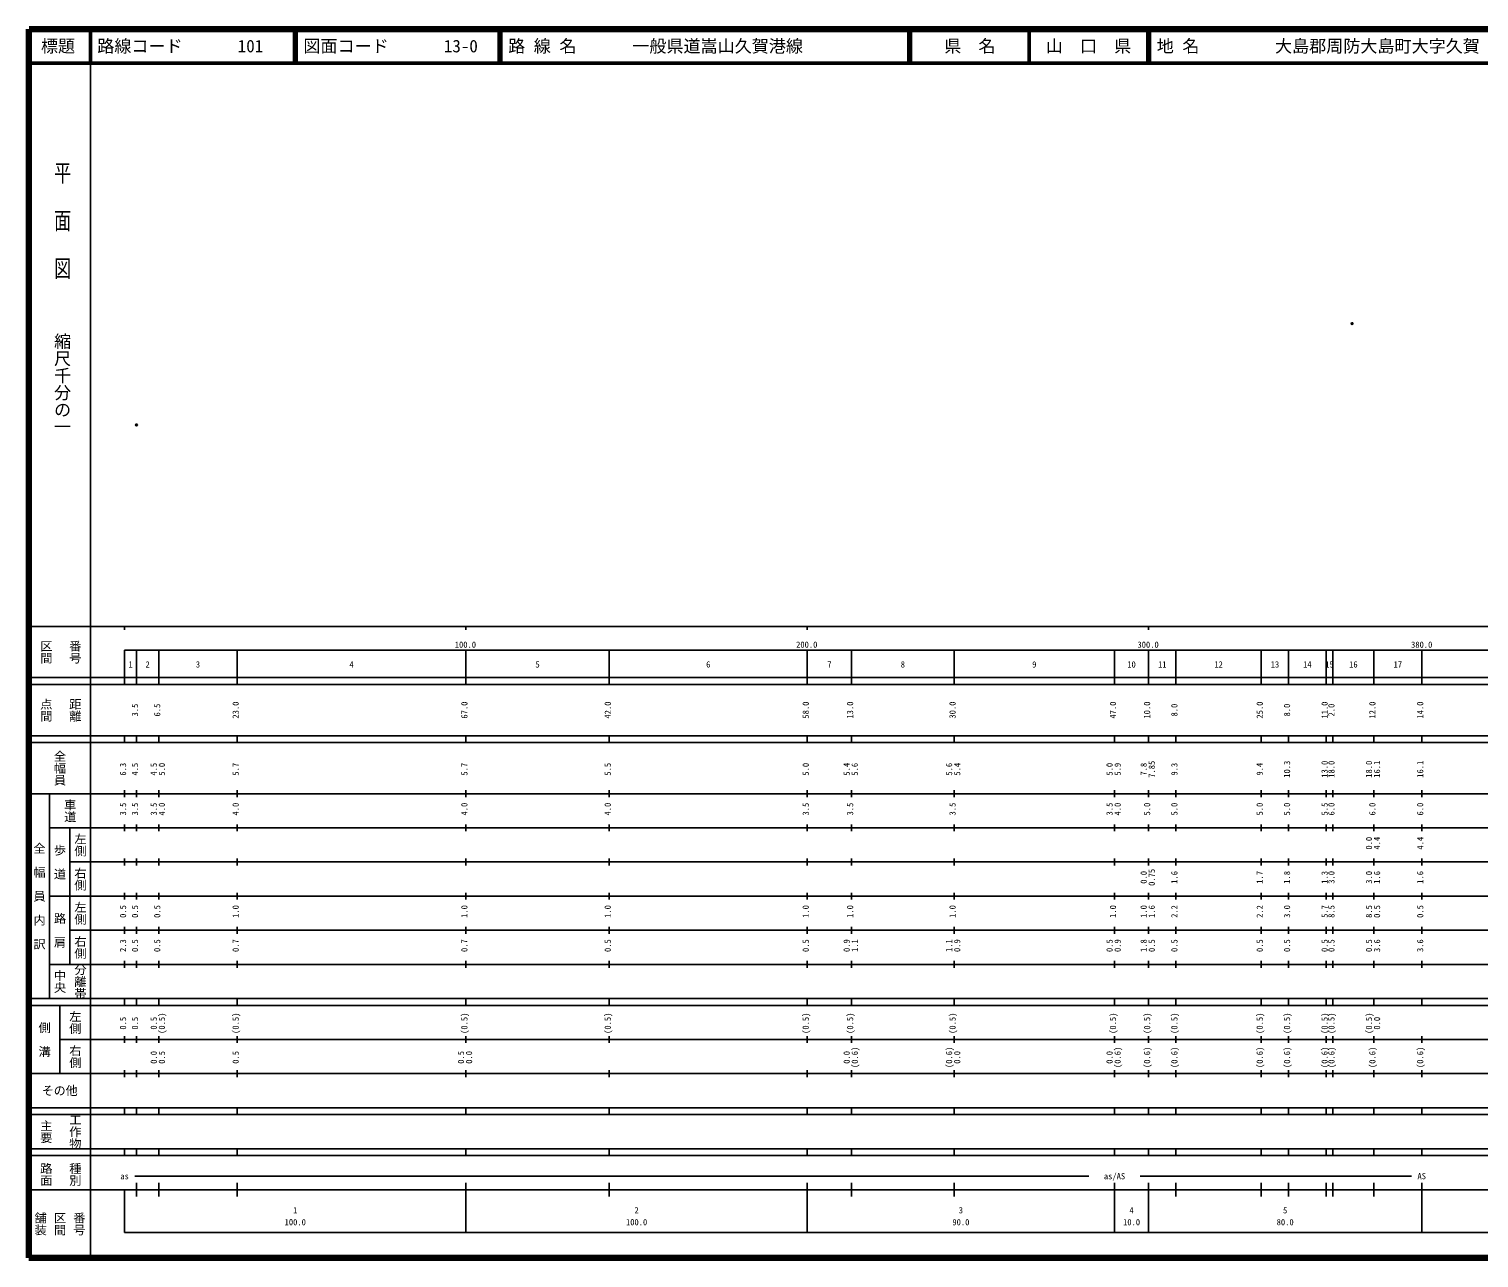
# Model space of a CAD drawing. Units: millimetres on the paper. Extents: x 40 to 680, y 20 to 380.
# Drawn here: x 40 to 464.8, y 20 to 380 of the extents above; entities that cross this region are included whole.
import ezdxf
from ezdxf.enums import TextEntityAlignment as Align

# ---------------------------------------------------------------- set-up
doc = ezdxf.new("R2010")
doc.units = ezdxf.units.MM
doc.header["$PDMODE"] = 32
doc.header["$PDSIZE"] = 0.5
doc.layers.add('M-OTRS', color=6, linetype='Continuous')
doc.layers.add('M-TTL-TXT', color=7, linetype='Continuous')
for name, color, linetype, lineweight in [('M-TTL', 2, 'Continuous', 140), ('M-TTL-BAND', 7, 'Continuous', 25), ('M-TTL-LINE', 7, 'Continuous', 50)]:
    doc.layers.add(name, color=color, linetype=linetype, lineweight=lineweight)
doc.styles.add('@ＭＳ ゴシック', font='')
doc.styles.add('ＭＳ ゴシック', font='')
doc.styles.get('@ＭＳ ゴシック').set_extended_font_data('@MS Gothic')
doc.styles.get('ＭＳ ゴシック').set_extended_font_data('MS Gothic')

msp = doc.modelspace()

# ---------------------------------------------------------------- linework, layer by layer
at = {"layer": 'M-OTRS'}
for p in [(427.617, 293.713), (71.495, 264.029)]:
    msp.add_point(p, dxfattribs=at)
at = {"layer": 'M-TTL'}
for p, q in [((40, 380), (40, 20)), ((680, 380), (40, 380)), ((40, 20), (680, 20))]:
    msp.add_line(p, q, dxfattribs=at)
at = {"layer": 'M-TTL-BAND'}
for p, q in [((58, 370), (58, 20)), ((40, 205), (579, 205)), ((68, 205), (68, 204)), ((168, 205), (168, 204)), ((268, 205), (268, 204)), ((368, 205), (368, 204)), ((68, 198), (579, 198)), ((68, 198), (68, 188)), ((71.5, 188), (71.5, 198)), ((78, 188), (78, 198)), ((101, 188), (101, 198)), ((168, 188), (168, 198)), ((210, 188), (210, 198)), ((268, 188), (268, 198)), ((281, 188), (281, 198)), ((311, 188), (311, 198)), ((358, 188), (358, 198)), ((368, 188), (368, 198)), ((376, 188), (376, 198)), ((401, 188), (401, 198)), ((409, 188), (409, 198)), ((420, 188), (420, 198)), ((422, 188), (422, 198)), ((434, 188), (434, 198)), ((448, 188), (448, 198)), ((40, 190), (579, 190)), ((40, 188), (579, 188)), ((40, 173), (579, 173)), ((40, 171), (579, 171)), ((68, 171), (68, 173)), ((71.5, 171), (71.5, 173)), ((78, 171), (78, 173)), ((101, 171), (101, 173)), ((168, 171), (168, 173)), ((210, 171), (210, 173)), ((268, 171), (268, 173)), ((281, 171), (281, 173)), ((311, 171), (311, 173)), ((358, 171), (358, 173)), ((368, 171), (368, 173)), ((376, 171), (376, 173)), ((401, 171), (401, 173)), ((409, 171), (409, 173)), ((420, 171), (420, 173)), ((422, 171), (422, 173)), ((434, 171), (434, 173)), ((448, 171), (448, 173)), ((40, 156), (579, 156)), ((46, 96), (46, 156)), ((68, 155), (68, 157)), ((71.5, 155), (71.5, 157)), ((78, 155), (78, 157)), ((101, 155), (101, 157)), ((168, 155), (168, 157)), ((210, 155), (210, 157)), ((268, 155), (268, 157)), ((281, 155), (281, 157)), ((311, 155), (311, 157)), ((358, 155), (358, 157)), ((368, 155), (368, 157)), ((376, 155), (376, 157)), ((401, 155), (401, 157)), ((409, 155), (409, 157)), ((420, 155), (420, 157)), ((422, 155), (422, 157)), ((434, 155), (434, 157)), ((448, 155), (448, 157)), ((46, 146), (579, 146)), ((52, 146), (52, 106)), ((68, 145), (68, 147)), ((71.5, 145), (71.5, 147)), ((78, 145), (78, 147)), ((101, 145), (101, 147)), ((168, 145), (168, 147)), ((210, 145), (210, 147)), ((268, 145), (268, 147)), ((281, 145), (281, 147)), ((311, 145), (311, 147)), ((358, 145), (358, 147)), ((368, 145), (368, 147)), ((376, 145), (376, 147)), ((401, 145), (401, 147)), ((409, 145), (409, 147)), ((420, 145), (420, 147)), ((422, 145), (422, 147)), ((434, 145), (434, 147)), ((448, 145), (448, 147)), ((52, 136), (579, 136)), ((68, 135), (68, 137)), ((71.5, 135), (71.5, 137)), ((78, 135), (78, 137)), ((101, 135), (101, 137)), ((168, 135), (168, 137)), ((210, 135), (210, 137)), ((268, 135), (268, 137)), ((281, 135), (281, 137)), ((311, 135), (311, 137)), ((358, 135), (358, 137)), ((368, 135), (368, 137)), ((376, 135), (376, 137)), ((401, 135), (401, 137)), ((409, 135), (409, 137)), ((420, 135), (420, 137)), ((422, 135), (422, 137)), ((434, 135), (434, 137)), ((448, 135), (448, 137)), ((46, 126), (579, 126)), ((68, 125), (68, 127)), ((71.5, 125), (71.5, 127)), ((78, 125), (78, 127)), ((101, 125), (101, 127)), ((168, 125), (168, 127)), ((210, 125), (210, 127)), ((268, 125), (268, 127)), ((281, 125), (281, 127)), ((311, 125), (311, 127)), ((358, 125), (358, 127)), ((368, 125), (368, 127)), ((376, 125), (376, 127)), ((401, 125), (401, 127)), ((409, 125), (409, 127)), ((420, 125), (420, 127)), ((422, 125), (422, 127)), ((434, 125), (434, 127)), ((448, 125), (448, 127)), ((52, 116), (579, 116)), ((68, 115), (68, 117)), ((71.5, 115), (71.5, 117)), ((78, 115), (78, 117)), ((101, 115), (101, 117)), ((168, 115), (168, 117)), ((210, 115), (210, 117)), ((268, 115), (268, 117)), ((281, 115), (281, 117)), ((311, 115), (311, 117)), ((358, 115), (358, 117)), ((368, 115), (368, 117)), ((376, 115), (376, 117)), ((401, 115), (401, 117)), ((409, 115), (409, 117)), ((420, 115), (420, 117)), ((422, 115), (422, 117)), ((434, 115), (434, 117)), ((448, 115), (448, 117)), ((68, 105), (68, 107)), ((71.5, 105), (71.5, 107)), ((78, 105), (78, 107)), ((101, 105), (101, 107)), ((168, 105), (168, 107)), ((210, 105), (210, 107)), ((268, 105), (268, 107)), ((281, 105), (281, 107)), ((311, 105), (311, 107)), ((358, 105), (358, 107)), ((368, 105), (368, 107)), ((376, 105), (376, 107)), ((401, 105), (401, 107)), ((409, 105), (409, 107)), ((420, 105), (420, 107)), ((422, 105), (422, 107)), ((434, 105), (434, 107)), ((448, 105), (448, 107)), ((46, 106), (579, 106)), ((40, 96), (579, 96)), ((40, 94), (579, 94)), ((49, 94), (49, 74)), ((68, 94), (68, 96)), ((71.5, 94), (71.5, 96)), ((78, 94), (78, 96)), ((101, 94), (101, 96)), ((168, 94), (168, 96)), ((210, 94), (210, 96)), ((268, 94), (268, 96)), ((281, 94), (281, 96)), ((311, 94), (311, 96)), ((358, 94), (358, 96)), ((368, 94), (368, 96)), ((376, 94), (376, 96)), ((401, 94), (401, 96)), ((409, 94), (409, 96)), ((420, 94), (420, 96)), ((422, 94), (422, 96)), ((434, 94), (434, 96)), ((448, 94), (448, 96)), ((68, 83), (68, 85)), ((71.5, 83), (71.5, 85)), ((78, 83), (78, 85)), ((101, 83), (101, 85)), ((168, 83), (168, 85)), ((210, 83), (210, 85)), ((268, 83), (268, 85)), ((281, 83), (281, 85)), ((311, 83), (311, 85)), ((358, 83), (358, 85)), ((368, 83), (368, 85)), ((376, 83), (376, 85)), ((401, 83), (401, 85)), ((409, 83), (409, 85)), ((420, 83), (420, 85)), ((422, 83), (422, 85)), ((434, 83), (434, 85)), ((448, 83), (448, 85)), ((49, 84), (579, 84)), ((40, 74), (579, 74)), ((68, 73), (68, 75)), ((71.5, 73), (71.5, 75)), ((78, 73), (78, 75)), ((101, 73), (101, 75)), ((168, 73), (168, 75)), ((210, 73), (210, 75)), ((268, 73), (268, 75)), ((281, 73), (281, 75)), ((311, 73), (311, 75)), ((358, 73), (358, 75)), ((368, 73), (368, 75)), ((376, 73), (376, 75)), ((401, 73), (401, 75)), ((409, 73), (409, 75)), ((420, 73), (420, 75)), ((422, 73), (422, 75)), ((434, 73), (434, 75)), ((448, 73), (448, 75)), ((40, 64), (579, 64)), ((68, 62), (68, 64)), ((71.5, 62), (71.5, 64)), ((78, 62), (78, 64)), ((101, 62), (101, 64)), ((168, 62), (168, 64)), ((210, 62), (210, 64)), ((268, 62), (268, 64)), ((281, 62), (281, 64)), ((311, 62), (311, 64)), ((358, 62), (358, 64)), ((368, 62), (368, 64)), ((376, 62), (376, 64)), ((401, 62), (401, 64)), ((409, 62), (409, 64)), ((420, 62), (420, 64)), ((422, 62), (422, 64)), ((434, 62), (434, 64)), ((448, 62), (448, 64)), ((40, 62), (579, 62)), ((40, 52), (579, 52)), ((68, 50), (68, 52)), ((71.5, 50), (71.5, 52)), ((78, 50), (78, 52)), ((101, 50), (101, 52)), ((168, 50), (168, 52)), ((210, 50), (210, 52)), ((268, 50), (268, 52)), ((281, 50), (281, 52)), ((311, 50), (311, 52)), ((358, 50), (358, 52)), ((368, 50), (368, 52)), ((376, 50), (376, 52)), ((401, 50), (401, 52)), ((409, 50), (409, 52)), ((420, 50), (420, 52)), ((422, 50), (422, 52)), ((434, 50), (434, 52)), ((448, 50), (448, 52)), ((40, 50), (579, 50)), ((71, 44), (350.5, 44)), ((365.5, 44), (445, 44)), ((40, 40), (579, 40)), ((68, 40), (68, 27.5)), ((71.5, 38), (71.5, 42)), ((78, 38), (78, 42)), ((101, 38), (101, 42)), ((168, 27.5), (168, 42)), ((210, 38), (210, 42)), ((268, 27.5), (268, 42)), ((281, 38), (281, 42)), ((311, 38), (311, 42)), ((358, 27.5), (358, 42)), ((368, 27.5), (368, 42)), ((376, 38), (376, 42)), ((401, 38), (401, 42)), ((409, 38), (409, 42)), ((420, 38), (420, 42)), ((422, 38), (422, 42)), ((434, 38), (434, 42)), ((448, 27.5), (448, 42)), ((68, 27.5), (579, 27.5))]:
    msp.add_line(p, q, dxfattribs=at)
at = {"layer": 'M-TTL-LINE'}
for p, q in [((58, 380), (58, 370)), ((117.75, 380), (117.75, 370)), ((118.25, 380), (118.25, 370)), ((177.75, 380), (177.75, 370)), ((178.25, 380), (178.25, 370)), ((297.75, 380), (297.75, 370)), ((298.25, 380), (298.25, 370)), ((333, 380), (333, 370)), ((367.75, 380), (367.75, 370)), ((368.25, 380), (368.25, 370)), ((40, 370), (680, 370))]:
    msp.add_line(p, q, dxfattribs=at)

# ---------------------------------------------------------------- texts
at = {"layer": 'M-TTL-BAND', "style": '@ＭＳ ゴシック', "width": 1.4}
msp.add_text('平  面  図', height=3.666, rotation=270, dxfattribs=at).set_placement((49.777, 306.475), align=Align.MIDDLE_RIGHT)
at = {"layer": 'M-TTL-BAND', "style": '@ＭＳ ゴシック'}
msp.add_text('縮尺千分の一', height=3.666, rotation=270, dxfattribs=at).set_placement((49.777, 261.03), align=Align.MIDDLE_RIGHT)
for s, p in [('区間', (45, 197.5)), ('番号', (53.5, 197.5)), ('点間', (45, 180.5)), ('距離', (53.5, 180.5)), ('全幅員', (49, 163.5)), ('車道', (52, 151)), ('全\u3000幅\u3000員\u3000内\u3000訳', (43, 126)), ('歩\u3000道', (49, 136)), ('左側', (55, 141)), ('右側', (55, 131)), ('左側', (55, 121)), ('路\u3000肩', (49, 116)), ('右側', (55, 111)), ('中央', (49, 101)), ('分離帯', (55, 101)), ('左側', (53.5, 89)), ('側\u3000溝', (44.5, 84)), ('右側', (53.5, 79)), ('主要', (45, 57)), ('工作物', (53.5, 57)), ('路面', (45, 44.5)), ('種別', (53.5, 44.5)), ('舗装', (43.333, 30)), ('区間', (49, 30)), ('番号', (54.667, 30))]:
    msp.add_text(s, height=2.566, rotation=270, dxfattribs=at).set_placement(p, align=Align.MIDDLE_CENTER)
at = {"layer": 'M-TTL-BAND', "style": 'ＭＳ ゴシック'}
for s, p in [('100.0', (167.844, 198.195)), ('200.0', (267.844, 198.195)), ('300.0', (367.844, 198.195)), ('380.0', (448, 198.195)), ('1', (69.75, 192.405)), ('2', (74.75, 192.405)), ('3', (89.5, 192.405)), ('4', (134.5, 192.405)), ('5', (189, 192.405)), ('6', (239, 192.405)), ('7', (274.5, 192.405)), ('8', (296, 192.405)), ('9', (334.5, 192.405)), ('10', (363, 192.405)), ('11', (372, 192.405)), ('12', (388.5, 192.405)), ('13', (405, 192.405)), ('14', (414.5, 192.405)), ('15', (421, 192.405)), ('16', (428, 192.405)), ('17', (441, 192.405)), ('as', (68, 42.5)), ('as/AS', (358, 42.5)), ('AS', (448, 42.5)), ('1', (118, 32.523)), ('2', (218, 32.523)), ('3', (313, 32.523)), ('4', (363, 32.523)), ('5', (408, 32.523)), ('100.0', (118, 29.033)), ('100.0', (218, 29.033)), ('90.0', (313, 29.033)), ('10.0', (363, 29.033)), ('80.0', (408, 29.033))]:
    msp.add_text(s, height=1.833, dxfattribs=at).set_placement(p, align=Align.BOTTOM_CENTER)
for s, p in [('23.0', (102, 180.5)), ('67.0', (169, 180.5)), ('42.0', (211, 180.5)), ('58.0', (269, 180.5)), ('13.0', (282, 180.5)), ('30.0', (312, 180.5)), ('47.0', (359, 180.5)), ('10.0', (369, 180.5)), ('25.0', (402, 180.5)), ('11.0', (421, 180.5)), ('12.0', (435, 180.5)), ('14.0', (449, 180.5)), ('3.5', (72.5, 180.5)), ('6.5', (79, 180.5)), ('8.0', (377, 180.5)), ('8.0', (410, 180.5)), ('2.0', (423, 180.5)), ('6.3', (69, 163.174)), ('4.5', (72.5, 163.174)), ('4.5', (78, 163.174)), ('5.0', (80.37, 163.174)), ('5.7', (102, 163.174)), ('5.7', (169, 163.174)), ('5.5', (211, 163.174)), ('5.0', (269, 163.174)), ('5.4', (281, 163.174)), ('5.6', (283.37, 163.174)), ('5.6', (311, 163.174)), ('5.4', (313.37, 163.174)), ('5.0', (358, 163.174)), ('5.9', (360.37, 163.174)), ('7.8', (368, 163.174)), ('7.85', (370.37, 163.174)), ('9.3', (377, 163.174)), ('9.4', (402, 163.174)), ('10.3', (410, 163.174)), ('13.0', (421, 163.174)), ('18.0', (423, 163.174)), ('18.0', (434, 163.174)), ('16.1', (436.37, 163.174)), ('16.1', (449, 163.174)), ('3.5', (69, 151.5)), ('3.5', (72.5, 151.5)), ('3.5', (78, 151.5)), ('4.0', (80.37, 151.5)), ('4.0', (102, 151.5)), ('4.0', (169, 151.5)), ('4.0', (211, 151.5)), ('3.5', (269, 151.5)), ('3.5', (282, 151.5)), ('3.5', (312, 151.5)), ('3.5', (358, 151.5)), ('4.0', (360.37, 151.5)), ('5.0', (369, 151.5)), ('5.0', (377, 151.5)), ('5.0', (402, 151.5)), ('5.0', (410, 151.5)), ('5.5', (421, 151.5)), ('6.0', (423, 151.5)), ('6.0', (435, 151.5)), ('6.0', (449, 151.5)), ('0.0', (434, 141.5)), ('4.4', (436.37, 141.5)), ('4.4', (449, 141.5)), ('0.0', (368, 131.5)), ('0.75', (370.37, 131.5)), ('1.6', (377, 131.5)), ('1.7', (402, 131.5)), ('1.8', (410, 131.5)), ('1.3', (421, 131.5)), ('3.0', (423, 131.5)), ('3.0', (434, 131.5)), ('1.6', (436.37, 131.5)), ('1.6', (449, 131.5)), ('0.5', (69, 121.5)), ('0.5', (72.5, 121.5)), ('0.5', (79, 121.5)), ('1.0', (102, 121.5)), ('1.0', (169, 121.5)), ('1.0', (211, 121.5)), ('1.0', (269, 121.5)), ('1.0', (282, 121.5)), ('1.0', (312, 121.5)), ('1.0', (359, 121.5)), ('1.0', (368, 121.5)), ('1.6', (370.37, 121.5)), ('2.2', (377, 121.5)), ('2.2', (402, 121.5)), ('3.0', (410, 121.5)), ('5.7', (421, 121.5)), ('8.5', (423, 121.5)), ('8.5', (434, 121.5)), ('0.5', (436.37, 121.5)), ('0.5', (449, 121.5)), ('2.3', (69, 111.5)), ('0.5', (72.5, 111.5)), ('0.5', (79, 111.5)), ('0.7', (102, 111.5)), ('0.7', (169, 111.5)), ('0.5', (211, 111.5)), ('0.5', (269, 111.5)), ('0.9', (281, 111.5)), ('1.1', (283.37, 111.5)), ('1.1', (311, 111.5)), ('0.9', (313.37, 111.5)), ('0.5', (358, 111.5)), ('0.9', (360.37, 111.5)), ('1.8', (368, 111.5)), ('0.5', (370.37, 111.5)), ('0.5', (377, 111.5)), ('0.5', (402, 111.5)), ('0.5', (410, 111.5)), ('0.5', (421, 111.5)), ('0.5', (423, 111.5)), ('0.5', (434, 111.5)), ('3.6', (436.37, 111.5)), ('3.6', (449, 111.5)), ('0.5', (69, 88.764)), ('0.5', (72.5, 88.764)), ('0.5', (78, 88.764)), ('(0.5)', (80.37, 88.764)), ('(0.5)', (102, 88.764)), ('(0.5)', (169, 88.764)), ('(0.5)', (211, 88.764)), ('(0.5)', (269, 88.764)), ('(0.5)', (282, 88.764)), ('(0.5)', (312, 88.764)), ('(0.5)', (359, 88.764)), ('(0.5)', (369, 88.764)), ('(0.5)', (377, 88.764)), ('(0.5)', (402, 88.764)), ('(0.5)', (410, 88.764)), ('(0.5)', (421, 88.764)), ('(0.5)', (423, 88.764)), ('(0.5)', (434, 88.764)), ('0.0', (436.37, 88.764)), ('(0.6)', (283.37, 78.764)), ('(0.6)', (311, 78.764)), ('(0.6)', (360.37, 78.764)), ('(0.6)', (369, 78.764)), ('(0.6)', (377, 78.764)), ('(0.6)', (402, 78.764)), ('(0.6)', (410, 78.764)), ('(0.6)', (421, 78.764)), ('(0.6)', (423, 78.764)), ('(0.6)', (435, 78.764)), ('(0.6)', (449, 78.764)), ('0.0', (78, 78.764)), ('0.5', (80.37, 78.764)), ('0.5', (102, 78.764)), ('0.5', (168, 78.764)), ('0.0', (170.37, 78.764)), ('0.0', (281, 78.764)), ('0.0', (313.37, 78.764)), ('0.0', (358, 78.764))]:
    msp.add_text(s, height=1.833, rotation=90, dxfattribs=at).set_placement(p, align=Align.BOTTOM_CENTER)
msp.add_text('その他', height=2.566, dxfattribs=at).set_placement((49, 69), align=Align.MIDDLE_CENTER)
at = {"layer": 'M-TTL-TXT', "style": 'ＭＳ ゴシック'}
for s, p in [('標題', (48.5, 375)), ('県\u3000名', (315.625, 375)), ('山\u3000口\u3000県', (350.375, 375))]:
    msp.add_text(s, height=3.666, dxfattribs=at).set_placement(p, align=Align.MIDDLE_CENTER)
for s, p in [('路線コード', (60, 375)), ('101', (101.142, 375)), ('図面コード', (120.38, 375)), ('13-0', (161.521, 375)), ('路 線 名', (180.38, 375)), ('一般県道嵩山久賀港線', (216.734, 375)), ('地 名', (370.38, 375)), ('大島郡周防大島町大字久賀', (405.024, 375))]:
    msp.add_text(s, height=3.666, dxfattribs=at).set_placement(p, align=Align.MIDDLE_LEFT)

doc.saveas('drawing.dxf')
